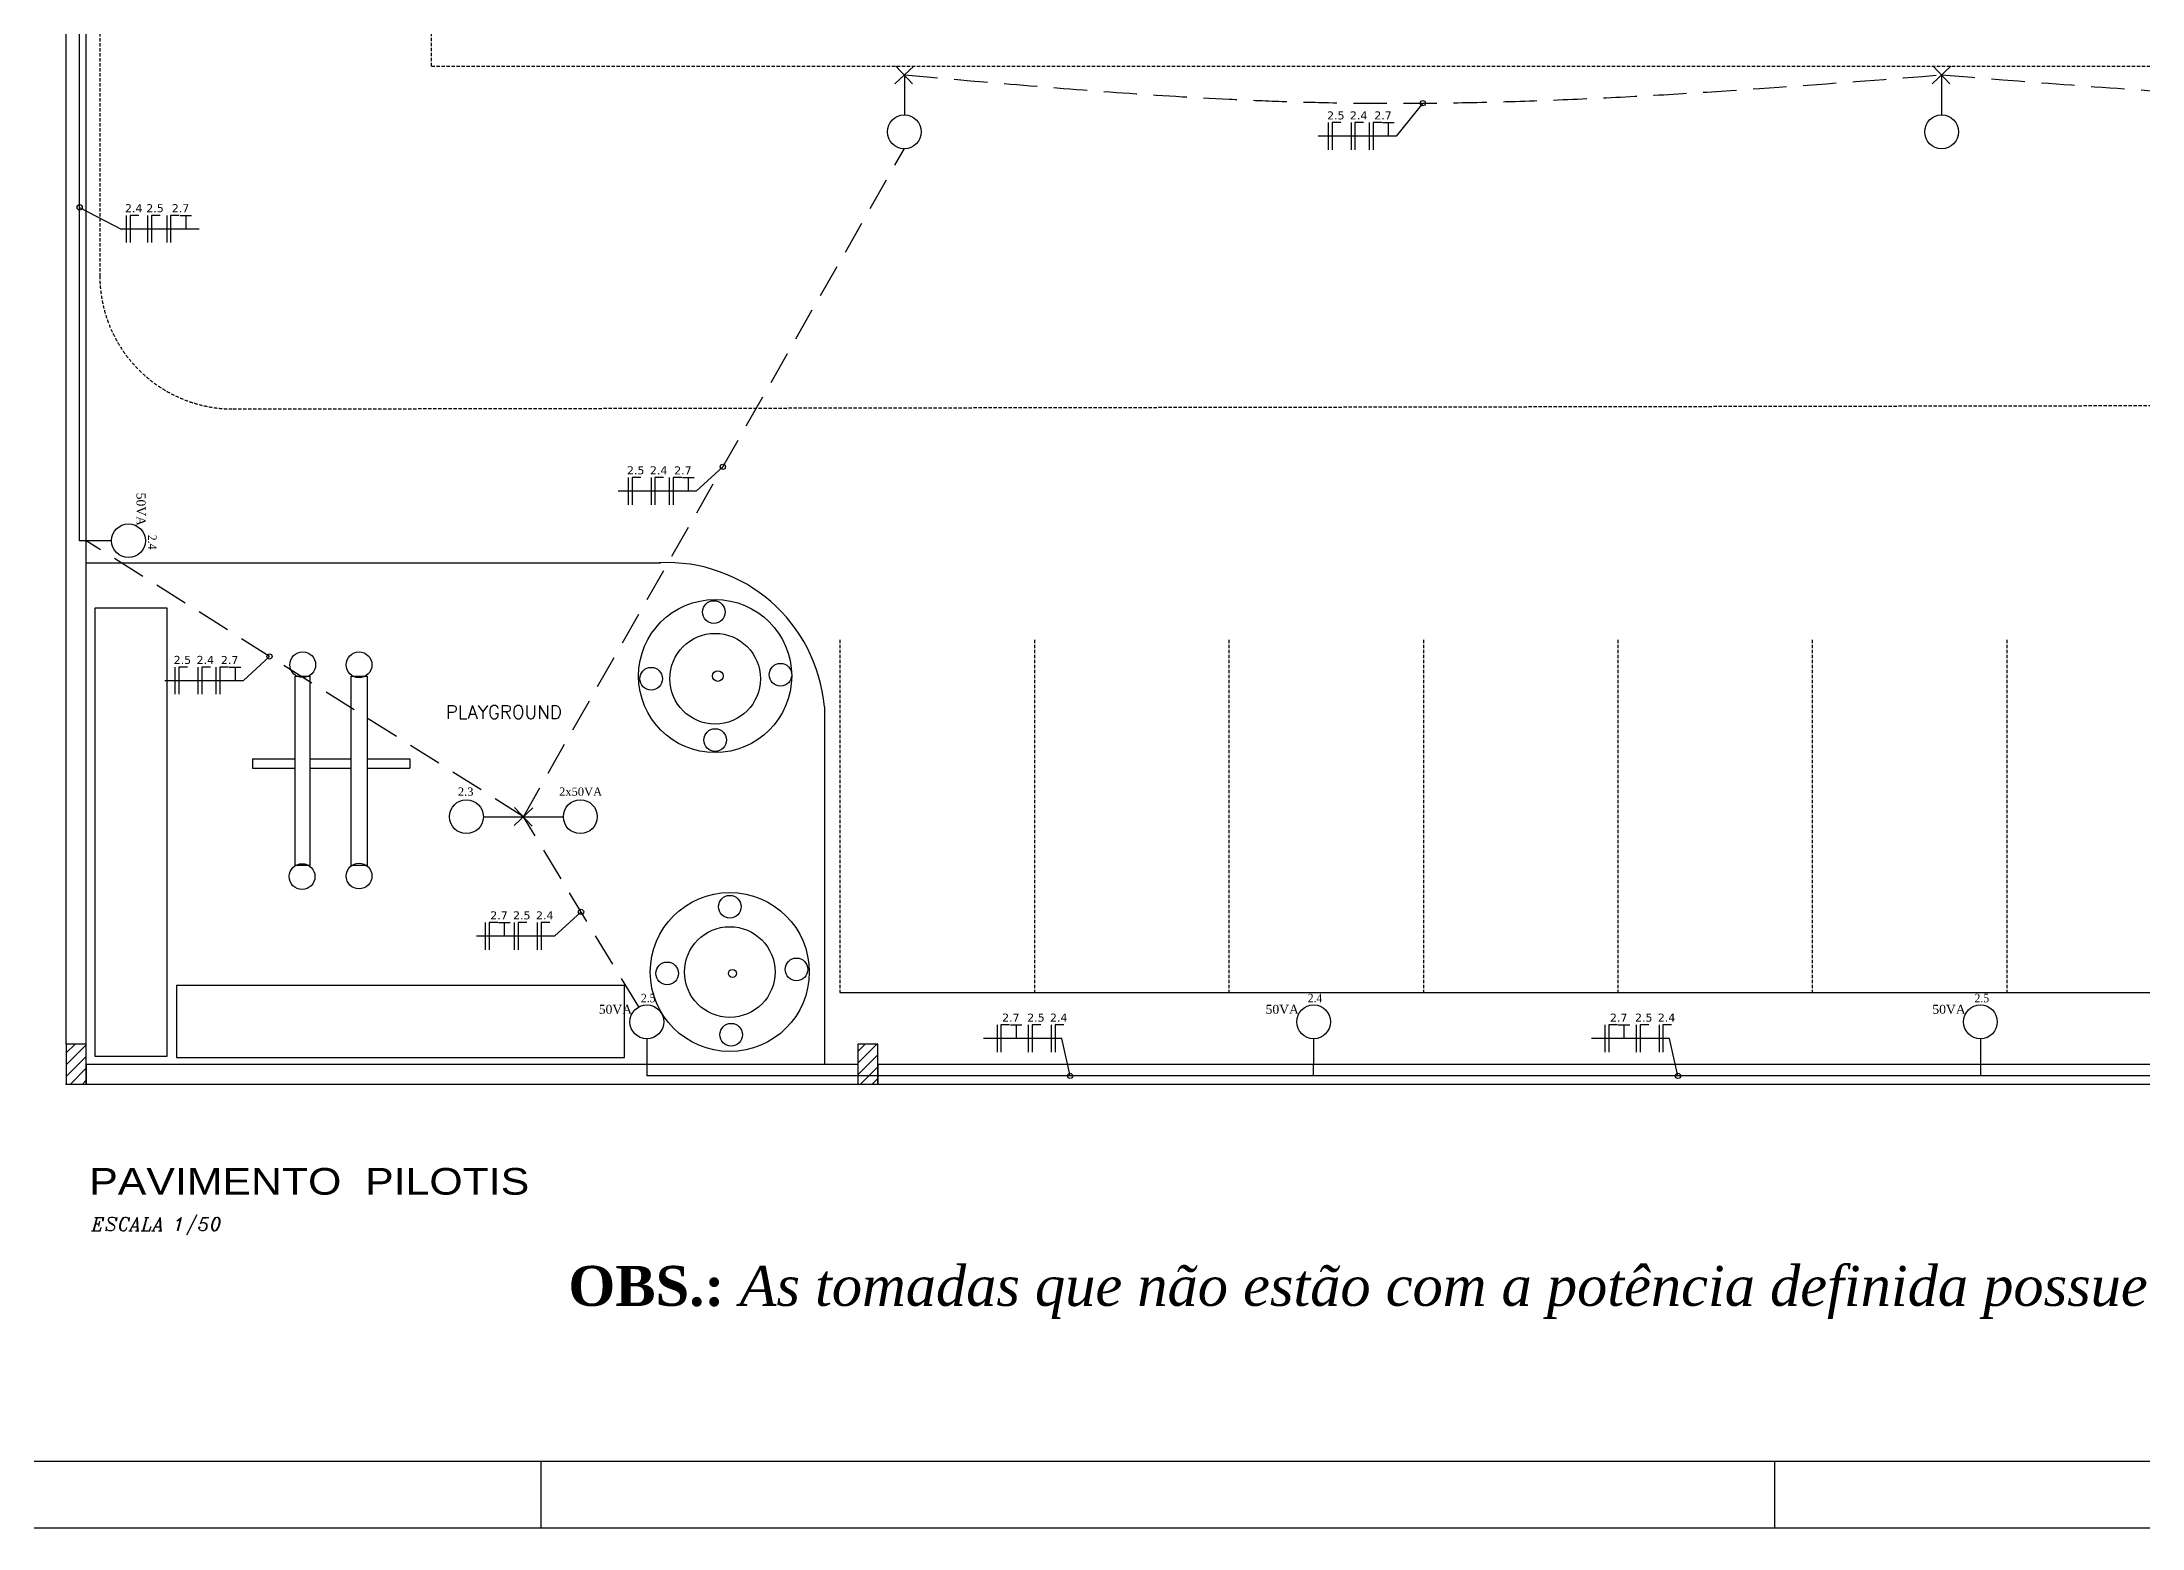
# Model space of a CAD drawing. Extents: x -175055 to -48386, y 10342 to 134050.
# Drawn here: x -79879 to -64132, y 100663 to 111809 of the extents above; entities that cross this region are included whole.
import ezdxf
from ezdxf.enums import TextEntityAlignment as Align

# ---------------------------------------------------------------- set-up
doc = ezdxf.new("R2010")
doc.units = 0
doc.header["$LTSCALE"] = 50
doc.header["$MEASUREMENT"] = 0
doc.linetypes.add('DASHED', pattern=[0.75, 0.5, -0.25])
doc.linetypes.add('HIDDENX2', pattern=[0.75, 0.5, -0.25])
doc.layers.get('0').update_dxf_attribs({"linetype": 'CONTINUOUS'})
for name, color, linetype in [('ABE', 7, 'CONTINUOUS'), ('Eletrodutos', 6, 'CONTINUOUS'), ('Inst. Elétricas', 80, 'CONTINUOUS'), ('SIMBOLOGIA', 1, 'CONTINUOUS')]:
    doc.layers.add(name, color=color, linetype=linetype)
doc.styles.add('ITALICC', font='italicc', dxfattribs={"height": 4})
doc.styles.add('JMS1', font='times.ttf')
doc.styles.add('ROMANS', font='romans', dxfattribs={"height": 12})
doc.styles.add('TECHNIC', font='te______.pfb', dxfattribs={"width": 1.2, "height": 30})
doc.styles.add('TECHNICLIGHT', font='tel_____.pfb', dxfattribs={"height": 2})

# ---------------------------------------------------------------- blocks, each defined once
blk = doc.blocks.new('*X9')
at = {"color": 0}
for p, q in [((-2903, -799.3), (-2888.6, -785)), ((-2903, -790.5), (-2897.5, -785)), ((-2903, -808.1), (-2888, -793.1)), ((-2901, -815), (-2888, -802)), ((-2892.1, -815), (-2888, -810.8))]:
    blk.add_line(p, q, dxfattribs=at)
blk = doc.blocks.new('*X8')
at = {"color": 0}
for p, q in [((-3496.4, -791.7), (-3489.7, -785)), ((-3496.4, -800.6), (-3481.4, -785.6)), ((-3496.4, -809.4), (-3481.4, -794.4)), ((-3493.2, -815), (-3481.4, -803.2)), ((-3484.3, -815), (-3481.4, -812.1))]:
    blk.add_line(p, q, dxfattribs=at)
blk = doc.blocks.new('A$C7BD834D8')
blk.add_line((112.5, 0), (0, 0))
blk.add_circle((187.5, 0), 75)
at = {"linetype": 'Continuous', "style": 'JMS1'}
for tag, p in [('POT.', (262.9, 65.6)), ('CIRC.', (262.9, -46.7))]:
    blk.add_attdef(tag, text='', height=40, dxfattribs=at).set_placement(p, align=Align.MIDDLE_LEFT)
blk.add_attdef('CMD', text='', height=40, dxfattribs=at).set_placement((187.5, -104), align=Align.MIDDLE_CENTER)
blk = doc.blocks.new('Poste2')
at = {"layer": 'SIMBOLOGIA'}
for p, q in [((-76570, 105998), (-75970, 105998)), ((-76200, 106064), (-76340, 105932)), ((-76336, 106068), (-76204, 105928))]:
    blk.add_line(p, q, dxfattribs=at)
for centre in [(-76697, 105998), (-75843, 105998)]:
    blk.add_circle(centre, 127, dxfattribs=at)
blk = doc.blocks.new('FASE')
at = {"layer": 'Inst. Elétricas'}
blk.add_line((-21, 104), (-21, -100), dxfattribs=at)
blk = doc.blocks.new('NEUTRO')
at = {"layer": 'Inst. Elétricas'}
blk.add_lwpolyline([(66, 41), (1, 41), (1, -163)], dxfattribs=at)
blk = doc.blocks.new('TERRA')
at = {"layer": 'Inst. Elétricas'}
for p, q in [((15, 22), (101, 22)), ((58, 22), (58, -80))]:
    blk.add_line(p, q, dxfattribs=at)

msp = doc.modelspace()

# ---------------------------------------------------------------- linework, layer by layer
for p, q in [((-69525, 111350), (-69724, 111102)), ((-69724, 111102), (-70310, 111102)), ((-79597, 110568), (-79287, 110406)), ((-78701, 110406), (-79287, 110406)), ((-74774, 108622), (-74973, 108439)), ((-74973, 108439), (-75559, 108439)), ((-78173, 107200), (-78372, 107018)), ((-78372, 107018), (-78958, 107018)), ((-75837, 105284), (-76036, 105102)), ((-76036, 105102), (-76622, 105102)), ((-72233, 104335), (-72819, 104335)), ((-72170, 104054), (-72233, 104335)), ((-67675, 104335), (-68261, 104335)), ((-67612, 104054), (-67675, 104335))]:
    msp.add_line(p, q)
at = {"color": 4}
for centre in [(-69525, 111350), (-79597, 110568), (-74774, 108622), (-78173, 107200), (-75837, 105284), (-72170, 104054), (-67612, 104054)]:
    msp.add_circle(centre, 19.8, dxfattribs=at)
at = {"layer": 'ABE', "color": 7}
for p, q in [((-79697, 104293), (-79697, 132613)), ((-79547, 104293), (-79547, 132473)), ((-79547, 107903), (-75242, 107903)), ((-74012, 106823), (-74012, 104143)), ((-78302, 106433), (-78302, 106363)), ((-78302, 106433), (-77982, 106433)), ((-78302, 106363), (-77982, 106363)), ((-77872, 106433), (-77562, 106433)), ((-77872, 106363), (-77562, 106363)), ((-77442, 106433), (-77122, 106433)), ((-77442, 106363), (-77122, 106363)), ((-77122, 106433), (-77122, 106363)), ((-73896, 104679), (-57874, 104679)), ((-79547, 104143), (-73763, 104143)), ((-79547, 104143), (-79547, 103993)), ((-73613, 104143), (-73613, 103993)), ((-73610, 104143), (-63615, 104143)), ((-79703, 103993), (-51424, 103993)), ((-96457, 101163), (-48886, 101163)), ((-97707, 100663), (-48386, 100663))]:
    msp.add_line(p, q, dxfattribs=at)
at = {"layer": 'ABE', "color": 7, "linetype": 'HIDDENX2'}
for p, q in [((-79446, 132351), (-79446, 110056)), ((-76958, 111628), (-76958, 125121)), ((-76958, 111628), (-51583, 111628)), ((-78445, 109056), (-57902, 109093)), ((-73896, 107324), (-73896, 104679)), ((-72437, 107324), (-72437, 104679)), ((-70979, 107324), (-70979, 104679)), ((-69521, 107324), (-69521, 104679)), ((-68063, 107324), (-68063, 104679)), ((-66605, 107324), (-66605, 104679)), ((-65147, 107324), (-65147, 104679))]:
    msp.add_line(p, q, dxfattribs=at)
at = {"layer": 'ABE', "color": 0}
for p, q in [((-76136, 100663), (-76136, 101163)), ((-66886, 100663), (-66886, 101163))]:
    msp.add_line(p, q, dxfattribs=at)
at = {"layer": 'ABE', "color": 7}
for points in [[(-79482, 107563), (-79482, 104203), (-78942, 104203), (-78942, 107563)], [(-77872, 107053), (-77872, 105633), (-77982, 105633), (-77982, 107053)], [(-77442, 107053), (-77442, 105633), (-77562, 105633), (-77562, 107053)], [(-75512, 104733), (-78872, 104733), (-78872, 104193), (-75512, 104193)], [(-79547, 103993), (-79547, 104293), (-79697, 104293), (-79697, 103993)], [(-73613, 103993), (-73613, 104293), (-73763, 104293), (-73763, 103993)]]:
    msp.add_lwpolyline(points, close=True, dxfattribs=at)
for centre, radius in [((-74832, 107053), 574), ((-74842, 107533), 84.9), ((-74832, 107033), 340), ((-77924, 107138), 96.6), ((-77502, 107137), 96.6), ((-75312, 107033), 84.9), ((-74812, 107053), 40), ((-74342, 107063), 84.9), ((-74832, 106573), 84.9), ((-77929, 105549), 96.6), ((-77502, 105553), 96.6), ((-74722, 104833), 596), ((-74722, 105323), 84.9), ((-74722, 104833), 340), ((-75192, 104823), 84.9), ((-74222, 104853), 84.9), ((-74702, 104823), 30), ((-74712, 104363), 84.9)]:
    msp.add_circle(centre, radius, dxfattribs=at)
at = {"layer": 'ABE', "color": 7, "linetype": 'HIDDENX2'}
msp.add_arc((-78446, 110056), 1000, 180, 270.0776, dxfattribs=at)
at = {"layer": 'ABE', "color": 7}
msp.add_arc((-75196, 106715), 1189, 5.1816, 92.7088, dxfattribs=at)
at = {"layer": 'Eletrodutos'}
for p, q in [((-79597, 108068), (-79597, 113068)), ((-79547, 108068), (-79597, 108068)), ((-75344, 104143), (-75344, 104054)), ((-70344, 104054), (-70344, 104143)), ((-65344, 104143), (-65344, 104054)), ((-57849, 104054), (-75344, 104054))]:
    msp.add_line(p, q, dxfattribs=at)
at = {"layer": 'Eletrodutos', "linetype": 'DASHED', "ltscale": 10}
for p, q in [((-76270, 105998), (-73413, 111009)), ((-76270, 105998), (-79547, 108068)), ((-75404, 104571), (-76270, 105998))]:
    msp.add_line(p, q, dxfattribs=at)
for points in [[(-73413, 111562), (-70233, 111354), (-65635, 111562)], [(-65635, 111562), (-61967, 111354), (-57369, 111562)]]:
    msp.add_spline(points, degree=3, dxfattribs=at)
at = {"layer": 'SIMBOLOGIA'}
for p, q in [((-73343, 111628), (-73484, 111496)), ((-73351, 111496), (-73476, 111628)), ((-73413, 111562), (-73413, 111262)), ((-65565, 111628), (-65706, 111496)), ((-65573, 111496), (-65698, 111628)), ((-65635, 111562), (-65635, 111262))]:
    msp.add_line(p, q, dxfattribs=at)
for centre in [(-73413, 111135), (-65635, 111135)]:
    msp.add_circle(centre, 127, dxfattribs=at)

# ---------------------------------------------------------------- block references
at = {"color": 7, "true_color": 0xffffff}
for name, p in [('FASE', (-70213, 111100)), ('NEUTRO', (-70206, 111163)), ('FASE', (-70042, 111100)), ('NEUTRO', (-70035, 111163)), ('FASE', (-69906, 111100)), ('NEUTRO', (-69899, 111163)), ('TERRA', (-69842, 111182)), ('FASE', (-79227, 110404)), ('NEUTRO', (-79220, 110467)), ('FASE', (-79067, 110404)), ('NEUTRO', (-79060, 110467)), ('FASE', (-78923, 110404)), ('NEUTRO', (-78916, 110467)), ('TERRA', (-78859, 110486)), ('FASE', (-75463, 108438)), ('NEUTRO', (-75456, 108500)), ('FASE', (-75291, 108438)), ('NEUTRO', (-75284, 108500)), ('FASE', (-75155, 108438)), ('NEUTRO', (-75148, 108500)), ('TERRA', (-75091, 108519)), ('FASE', (-78862, 107016)), ('NEUTRO', (-78855, 107079)), ('FASE', (-78690, 107016)), ('NEUTRO', (-78683, 107079)), ('FASE', (-78554, 107016)), ('NEUTRO', (-78547, 107079)), ('TERRA', (-78490, 107098)), ('FASE', (-76535, 105100)), ('NEUTRO', (-76528, 105163)), ('TERRA', (-76471, 105182)), ('FASE', (-76317, 105100)), ('NEUTRO', (-76310, 105163)), ('FASE', (-76145, 105100)), ('NEUTRO', (-76138, 105163)), ('FASE', (-72697, 104333)), ('NEUTRO', (-72690, 104396)), ('TERRA', (-72633, 104415)), ('FASE', (-72463, 104333)), ('NEUTRO', (-72455, 104396)), ('FASE', (-72291, 104333)), ('NEUTRO', (-72284, 104396)), ('FASE', (-68139, 104333)), ('NEUTRO', (-68132, 104396)), ('TERRA', (-68075, 104415)), ('FASE', (-67905, 104333)), ('NEUTRO', (-67897, 104396)), ('FASE', (-67733, 104333)), ('NEUTRO', (-67726, 104396))]:
    msp.add_blockref(name, p, dxfattribs=at)
at = {"layer": 'ABE', "color": 7, "xscale": 10, "yscale": 10, "zscale": 10}
for name in ['*X8', '*X9']:
    msp.add_blockref(name, (-44733, 112143), dxfattribs=at)
at = {"layer": 'Eletrodutos'}
msp.add_blockref('Poste2', (0, 0), dxfattribs=at)
at = {"layer": 'SIMBOLOGIA'}
ref = msp.add_blockref('A$C7BD834D8', (-79547, 108068), dxfattribs=dict(at, xscale=1.6875, yscale=1.6875, zscale=1.6875))
ref.add_attrib('POT.', '50VA', dxfattribs={"layer": '0', "linetype": 'Continuous', "height": 67.5, "rotation": 270, "style": 'JMS1'}).set_placement((-79103, 108179), align=Align.TOP_RIGHT)
ref.add_attrib('CIRC.', '2.4', dxfattribs={"layer": '0', "linetype": 'Continuous', "height": 63.4, "rotation": 270, "style": 'JMS1', "width": 0.910249}).set_placement((-79103, 108112), align=Align.BOTTOM_LEFT)
ref = msp.add_blockref('A$C7BD834D8', (-75344, 104143), dxfattribs=dict(at, xscale=1.6875, yscale=1.6875, zscale=1.6875, rotation=89.99999999999999))
ref.add_attrib('POT.', '50VA', dxfattribs={"layer": '0', "linetype": 'Continuous', "height": 67.5, "style": 'JMS1'}).set_placement((-75455, 104587), align=Align.TOP_RIGHT)
ref.add_attrib('CIRC.', '2.5', dxfattribs={"layer": '0', "linetype": 'Continuous', "height": 63.4, "style": 'JMS1', "width": 0.910249}).set_placement((-75388, 104587), align=Align.BOTTOM_LEFT)
ref = msp.add_blockref('A$C7BD834D8', (-70344, 104143), dxfattribs=dict(at, xscale=1.6875, yscale=1.6875, zscale=1.6875, rotation=89.99999999999999))
ref.add_attrib('POT.', '50VA', dxfattribs={"layer": '0', "linetype": 'Continuous', "height": 67.5, "style": 'JMS1'}).set_placement((-70455, 104587), align=Align.TOP_RIGHT)
ref.add_attrib('CIRC.', '2.4', dxfattribs={"layer": '0', "linetype": 'Continuous', "height": 63.4, "style": 'JMS1', "width": 0.910249}).set_placement((-70388, 104587), align=Align.BOTTOM_LEFT)
ref = msp.add_blockref('A$C7BD834D8', (-65344, 104143), dxfattribs=dict(at, xscale=1.6875, yscale=1.6875, zscale=1.6875, rotation=89.99999999999999))
ref.add_attrib('POT.', '50VA', dxfattribs={"layer": '0', "linetype": 'Continuous', "height": 67.5, "style": 'JMS1'}).set_placement((-65455, 104587), align=Align.TOP_RIGHT)
ref.add_attrib('CIRC.', '2.5', dxfattribs={"layer": '0', "linetype": 'Continuous', "height": 63.4, "style": 'JMS1', "width": 0.910249}).set_placement((-65388, 104587), align=Align.BOTTOM_LEFT)

# ---------------------------------------------------------------- texts
at = {"color": 7, "char_height": 60, "attachment_point": 1, "style": 'TECHNICLIGHT'}
for insert in [(-69889, 111288), (-78906, 110592), (-75139, 108625), (-78538, 107203), (-76518, 105288), (-72680, 104521), (-68122, 104521)]:
    msp.add_mtext_dynamic_manual_height_columns('{\\fVerdana|b0|i0|c0|p34;2.7}', width=123, gutter_width=10, heights=[0], dxfattribs=dict(at, insert=insert))
at = {"color": 1, "insert": (-75933, 102629), "char_height": 300, "attachment_point": 1, "style": 'JMS1'}
msp.add_mtext_dynamic_manual_height_columns('{\\fTimes New Roman|b1|i0|c0|p18;OBS.:} {\\fTimes New Roman|b0|i1|c0|p18;As tomadas que não estão com a potência definida possuem potência equivalente a 100VA.}', width=17601.83, gutter_width=310, heights=[320], dxfattribs=at)
at = {"layer": 'ABE', "color": 7}
for s, style, p in [('PLAYGROUND', 'ROMANS', (-76852, 106733)), ('ESCALA 1/50', 'ITALICC', (-79508, 102893))]:
    msp.add_text(s, height=100, dxfattribs=dict(at, style=style)).set_placement(p)
at = {"layer": 'ABE', "color": 7, "style": 'TECHNIC', "width": 1.2}
msp.add_text('PAVIMENTO  PILOTIS', height=200, dxfattribs=at).set_placement((-79525, 103163))
at = {"layer": 'Inst. Elétricas', "color": 7, "char_height": 60, "attachment_point": 1, "style": 'TECHNICLIGHT'}
for s, width, insert in [('{\\fVerdana|b0|i0|c0|p34;2.5}', 123, (-70243, 111288)), ('{\\fVerdana|b0|i0|c0|p34;2.4}', 95.74, (-70072, 111288)), ('{\\fVerdana|b0|i0|c0|p34;2.4}', 95.74, (-79257, 110592)), ('{\\fVerdana|b0|i0|c0|p34;2.5}', 123, (-79097, 110592)), ('{\\fVerdana|b0|i0|c0|p34;2.5}', 123, (-75493, 108626)), ('{\\fVerdana|b0|i0|c0|p34;2.4}', 95.74, (-75321, 108626)), ('{\\fVerdana|b0|i0|c0|p34;2.5}', 123, (-78892, 107204)), ('{\\fVerdana|b0|i0|c0|p34;2.4}', 95.74, (-78720, 107204)), ('{\\fVerdana|b0|i0|c0|p34;2.5}', 123, (-76347, 105288)), ('{\\fVerdana|b0|i0|c0|p34;2.4}', 95.74, (-76175, 105288)), ('{\\fVerdana|b0|i0|c0|p34;2.5}', 123, (-72492, 104521)), ('{\\fVerdana|b0|i0|c0|p34;2.4}', 95.74, (-72321, 104521)), ('{\\fVerdana|b0|i0|c0|p34;2.5}', 123, (-67934, 104521)), ('{\\fVerdana|b0|i0|c0|p34;2.4}', 95.74, (-67763, 104521))]:
    msp.add_mtext_dynamic_manual_height_columns(s, width=width, gutter_width=10, heights=[0], dxfattribs=dict(at, insert=insert))
at = {"layer": 'SIMBOLOGIA', "char_height": 62, "attachment_point": 1, "style": 'JMS1'}
for s, insert in [('2.3', (-76761, 106217)), ('2x50VA', (-76002, 106217))]:
    msp.add_mtext_dynamic_manual_height_columns(s, width=153, gutter_width=310, heights=[0], dxfattribs=dict(at, insert=insert))

doc.saveas('drawing.dxf')
